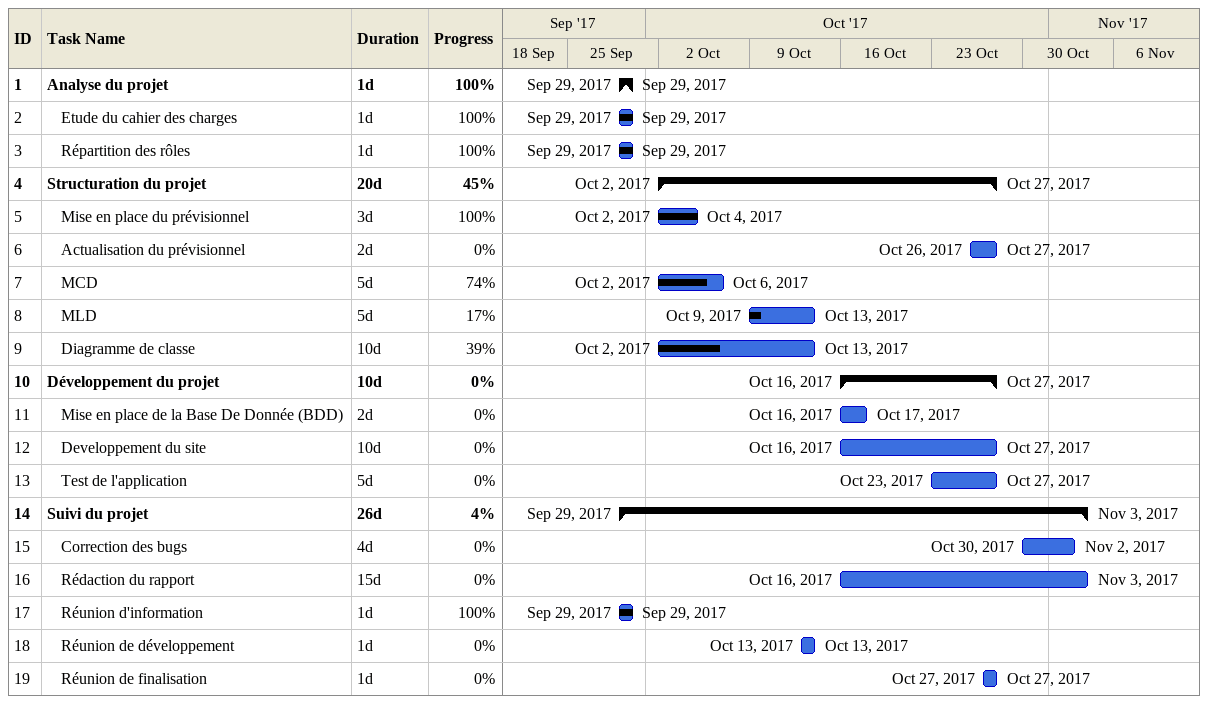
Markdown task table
| ID | Level | Task | Duration | Start | Finish | % complete |
|---|---|---|---|---|---|---|
| 1 | 1 | **Analyse du projet** | 1d | 2017-09-29 | 2017-09-29 | 100 |
| 2 | 2 | Etude du cahier des charges | 1d | 2017-09-29 | 2017-09-29 | 100 |
| 3 | 2 | Répartition des rôles | 1d | 2017-09-29 | 2017-09-29 | 100 |
| 4 | 1 | **Structuration du projet** | 20d | 2017-10-02 | 2017-10-27 | 45 |
| 5 | 2 | Mise en place du prévisionnel | 3d | 2017-10-02 | 2017-10-04 | 100 |
| 6 | 2 | Actualisation du prévisionnel | 2d | 2017-10-26 | 2017-10-27 | 0 |
| 7 | 2 | MCD | 5d | 2017-10-02 | 2017-10-06 | 74 |
| 8 | 2 | MLD | 5d | 2017-10-09 | 2017-10-13 | 17 |
| 9 | 2 | Diagramme de classe | 10d | 2017-10-02 | 2017-10-13 | 39 |
| 10 | 1 | **Développement du projet** | 10d | 2017-10-16 | 2017-10-27 | 0 |
| 11 | 2 | Mise en place de la Base De Donnée (BDD) | 2d | 2017-10-16 | 2017-10-17 | 0 |
| 12 | 2 | Developpement du site | 10d | 2017-10-16 | 2017-10-27 | 0 |
| 13 | 2 | Test de l'application | 5d | 2017-10-23 | 2017-10-27 | 0 |
| 14 | 1 | **Suivi du projet** | 26d | 2017-09-29 | 2017-11-03 | 4 |
| 15 | 2 | Correction des bugs | 4d | 2017-10-30 | 2017-11-02 | 0 |
| 16 | 2 | Rédaction du rapport | 15d | 2017-10-16 | 2017-11-03 | 0 |
| 17 | 2 | Réunion d'information | 1d | 2017-09-29 | 2017-09-29 | 100 |
| 18 | 2 | Réunion de développement | 1d | 2017-10-13 | 2017-10-13 | 0 |
| 19 | 2 | Réunion de finalisation | 1d | 2017-10-27 | 2017-10-27 | 0 |
